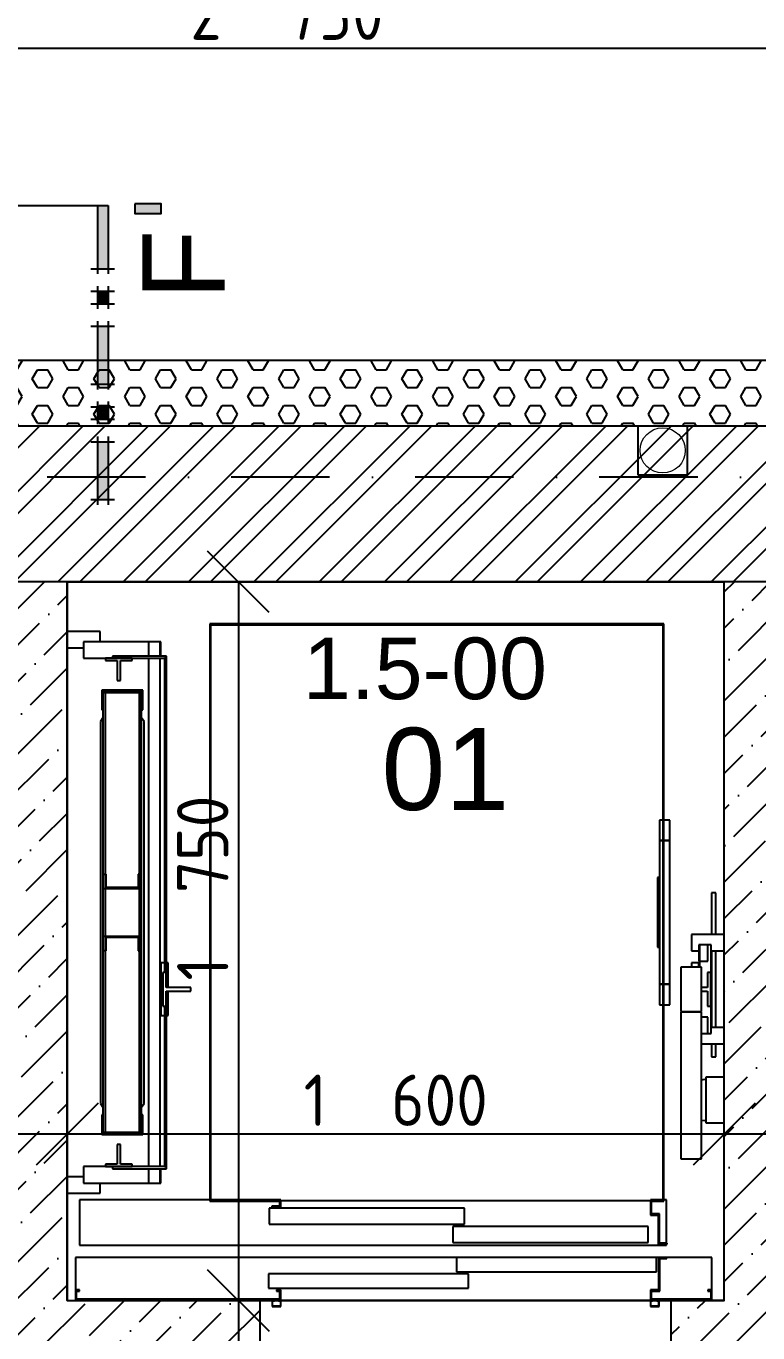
# Model space of a CAD drawing. Extents: x 4511820 to 5180432, y -1526536 to -944957.
# Drawn here: x 5152022 to 5153804, y -1288154 to -1284972 of the extents above; entities that cross this region are included whole.
import ezdxf

# ---------------------------------------------------------------- set-up
doc = ezdxf.new("R2010")
doc.units = 0
doc.header["$MEASUREMENT"] = 0
doc.linetypes.add('BODKOCIARKOVANA_3', pattern=[5.6, 3, -1.3, 0, -1.3])
doc.layers.get('0').update_dxf_attribs({"linetype": 'CONTINUOUS'})
doc.layers.get('Defpoints').update_dxf_attribs({"color": 61, "linetype": 'CONTINUOUS'})
for name, color, linetype in [('KÓTY', 4, 'CONTINUOUS'), ('MÚRY', 1, 'CONTINUOUS'), ('osi', 253, 'CONTINUOUS'), ('Plochy', 41, 'CONTINUOUS'), ('POPIS', 7, 'CONTINUOUS'), ('POZEMOK', 7, 'CONTINUOUS'), ('TENKÁ', 7, 'CONTINUOUS'), ('ŠRAFY', 82, 'CONTINUOUS')]:
    doc.layers.add(name, color=color, linetype=linetype)
doc.layers.add('zz-kanal-splaskova', color=37, linetype='CONTINUOUS', lineweight=18)
doc.styles.add('ARIAL', font='arial.ttf')
doc.styles.add('styl1', font='arial.ttf')
doc.styles.add('STYLE1', font='isocp.shx')
doc.dimstyles.new('STANDARD-50', dxfattribs={"dimtxt": 125, "dimasz": 150, "dimexe": 10, "dimexo": 200, "dimgap": 20, "dimtad": 1, "dimdsep": 46, "dimlunit": 6, "dimtxsty": 'STYLE1', "dimblk1": 'OBLIQUE', "dimblk2": 'OBLIQUE', "dimsah": 1, "dimcen": 2.5, "dimse1": 1, "dimse2": 1, "dimadec": 0, "dimazin": 0, "dimtfac": 1, "dimtmove": 1, "dimatfit": 3, "dimldrblk": 'OBLIQUE', "dimfxl": 1, "dimtolj": 1, "dimtzin": 0, "dimarcsym": 0})
pattern_1 = [(45, (650911.81, 171484.67), (33.1456304, 121.533978), [156.25, -31.25, 0, -31.25])]

# ---------------------------------------------------------------- blocks, each defined once
blk = doc.blocks.new('_OBLIQUE')
at = {"color": 0, "linetype": 'ByBlock'}
blk.add_line((-0.5, -0.5), (0.5, 0.5), dxfattribs=at)
blk = doc.blocks.new('*D24589')
at = {"layer": 'Defpoints', "color": 0}
for p in [(5156282.5, -1283975.5), (5095887.5, -1285945.2), (5156282.5, -1285945.2)]:
    blk.add_point(p, dxfattribs=at)
at = {"layer": 'KÓTY', "color": 0, "lineweight": -2}
blk.add_line((5095887.5, -1283975.5), (5156282.5, -1283975.5), dxfattribs=at)
at = {"layer": 'KÓTY', "color": 0, "linetype": 'ByBlock', "lineweight": -2, "xscale": 150, "yscale": 150, "zscale": 150, "rotation": 180}
blk.add_blockref('_OBLIQUE', (5095887.5, -1283975.5), dxfattribs=at)
at = {"layer": 'KÓTY', "color": 0, "linetype": 'ByBlock', "lineweight": -2, "xscale": 150, "yscale": 150, "zscale": 150}
blk.add_blockref('_OBLIQUE', (5156282.5, -1283975.5), dxfattribs=at)
at = {"layer": 'KÓTY', "color": 0, "insert": (5126085, -1283893), "char_height": 125, "attachment_point": 5, "style": 'STYLE1'}
blk.add_mtext('\\A1;60ﾠ395', dxfattribs=at)
blk = doc.blocks.new('*D24601')
at = {"layer": 'Defpoints', "color": 0}
for p in [(5156157.5, -1283625.5), (5151417.5, -1286070.2), (5156157.5, -1286070.2)]:
    blk.add_point(p, dxfattribs=at)
at = {"layer": 'KÓTY', "color": 0, "lineweight": -2}
blk.add_line((5151417.5, -1283625.5), (5156157.5, -1283625.5), dxfattribs=at)
at = {"layer": 'KÓTY', "color": 0, "linetype": 'ByBlock', "lineweight": -2, "xscale": 150, "yscale": 150, "zscale": 150, "rotation": 180}
blk.add_blockref('_OBLIQUE', (5151417.5, -1283625.5), dxfattribs=at)
at = {"layer": 'KÓTY', "color": 0, "linetype": 'ByBlock', "lineweight": -2, "xscale": 150, "yscale": 150, "zscale": 150}
blk.add_blockref('_OBLIQUE', (5156157.5, -1283625.5), dxfattribs=at)
at = {"layer": 'KÓTY', "color": 0, "insert": (5153787.5, -1283543), "char_height": 125, "attachment_point": 5, "style": 'STYLE1'}
blk.add_mtext('\\A1;4ﾠ740', dxfattribs=at)
blk = doc.blocks.new('*D24634')
at = {"layer": 'Defpoints', "color": 0}
for p in [(5154032.5, -1284675.5), (5151907.5, -1285945.2), (5154032.5, -1285945.2)]:
    blk.add_point(p, dxfattribs=at)
at = {"layer": 'KÓTY', "color": 0, "lineweight": -2}
blk.add_line((5151907.5, -1284675.5), (5154032.5, -1284675.5), dxfattribs=at)
at = {"layer": 'KÓTY', "color": 0, "linetype": 'ByBlock', "lineweight": -2, "xscale": 150, "yscale": 150, "zscale": 150, "rotation": 180}
blk.add_blockref('_OBLIQUE', (5151907.5, -1284675.5), dxfattribs=at)
at = {"layer": 'KÓTY', "color": 0, "linetype": 'ByBlock', "lineweight": -2, "xscale": 150, "yscale": 150, "zscale": 150}
blk.add_blockref('_OBLIQUE', (5154032.5, -1284675.5), dxfattribs=at)
at = {"layer": 'KÓTY', "color": 0, "insert": (5152970, -1284593), "char_height": 125, "attachment_point": 5, "style": 'STYLE1'}
blk.add_mtext('\\A1;2ﾠ125', dxfattribs=at)
blk = doc.blocks.new('*D24638')
at = {"layer": 'Defpoints', "color": 0}
for p in [(5156282.5, -1284325.5), (5122812.5, -1285785.2), (5156282.5, -1285945.2)]:
    blk.add_point(p, dxfattribs=at)
at = {"layer": 'KÓTY', "color": 0, "lineweight": -2}
blk.add_line((5122812.5, -1284325.5), (5156282.5, -1284325.5), dxfattribs=at)
at = {"layer": 'KÓTY', "color": 0, "linetype": 'ByBlock', "lineweight": -2, "xscale": 150, "yscale": 150, "zscale": 150, "rotation": 180}
blk.add_blockref('_OBLIQUE', (5122812.5, -1284325.5), dxfattribs=at)
at = {"layer": 'KÓTY', "color": 0, "linetype": 'ByBlock', "lineweight": -2, "xscale": 150, "yscale": 150, "zscale": 150}
blk.add_blockref('_OBLIQUE', (5156282.5, -1284325.5), dxfattribs=at)
at = {"layer": 'KÓTY', "color": 0, "insert": (5139547.5, -1284243), "char_height": 125, "attachment_point": 5, "style": 'STYLE1'}
blk.add_mtext('\\A1;33ﾠ470', dxfattribs=at)
blk = doc.blocks.new('*D24700')
at = {"layer": 'Defpoints', "color": 0}
for p in [(5155902.5, -1283275.5), (5149622.5, -1286325.2), (5155902.5, -1286325.2)]:
    blk.add_point(p, dxfattribs=at)
at = {"layer": 'KÓTY', "color": 0, "lineweight": -2}
blk.add_line((5149622.5, -1283275.5), (5155902.5, -1283275.5), dxfattribs=at)
at = {"layer": 'KÓTY', "color": 0, "linetype": 'ByBlock', "lineweight": -2, "xscale": 150, "yscale": 150, "zscale": 150, "rotation": 180}
blk.add_blockref('_OBLIQUE', (5149622.5, -1283275.5), dxfattribs=at)
at = {"layer": 'KÓTY', "color": 0, "linetype": 'ByBlock', "lineweight": -2, "xscale": 150, "yscale": 150, "zscale": 150}
blk.add_blockref('_OBLIQUE', (5155902.5, -1283275.5), dxfattribs=at)
at = {"layer": 'KÓTY', "color": 0, "insert": (5152762.5, -1283193), "char_height": 125, "attachment_point": 5, "style": 'STYLE1'}
blk.add_mtext('\\A1;6ﾠ280', dxfattribs=at)
blk = doc.blocks.new('*D24833')
at = {"layer": 'Defpoints', "color": 0}
for p in [(5153722.5, -1287670), (5153722.5, -1287670), (5153922.5, -1287670)]:
    blk.add_point(p, dxfattribs=at)
at = {"layer": 'KÓTY', "color": 0, "lineweight": -2}
blk.add_line((5153922.5, -1287670), (5153722.5, -1287670), dxfattribs=at)
at = {"layer": 'KÓTY', "color": 0, "linetype": 'ByBlock', "lineweight": -2, "xscale": 150, "yscale": 150, "zscale": 150, "rotation": 180}
blk.add_blockref('_OBLIQUE', (5153722.5, -1287670), dxfattribs=at)
at = {"layer": 'KÓTY', "color": 0, "linetype": 'ByBlock', "lineweight": -2, "xscale": 150, "yscale": 150, "zscale": 150}
blk.add_blockref('_OBLIQUE', (5153922.5, -1287670), dxfattribs=at)
at = {"layer": 'KÓTY', "color": 0, "insert": (5154053, -1287508.5), "char_height": 125, "attachment_point": 5, "style": 'STYLE1'}
blk.add_mtext('\\A1;200', dxfattribs=at)
blk = doc.blocks.new('*D24834')
at = {"layer": 'Defpoints', "color": 0}
for p in [(5152122.5, -1287670), (5152122.5, -1287670), (5153722.5, -1287670)]:
    blk.add_point(p, dxfattribs=at)
at = {"layer": 'KÓTY', "color": 0, "lineweight": -2}
blk.add_line((5153722.5, -1287670), (5152122.5, -1287670), dxfattribs=at)
at = {"layer": 'KÓTY', "color": 0, "linetype": 'ByBlock', "lineweight": -2, "xscale": 150, "yscale": 150, "zscale": 150, "rotation": 180}
blk.add_blockref('_OBLIQUE', (5152122.5, -1287670), dxfattribs=at)
at = {"layer": 'KÓTY', "color": 0, "linetype": 'ByBlock', "lineweight": -2, "xscale": 150, "yscale": 150, "zscale": 150}
blk.add_blockref('_OBLIQUE', (5153722.5, -1287670), dxfattribs=at)
at = {"layer": 'KÓTY', "color": 0, "insert": (5152922.5, -1287587.5), "char_height": 125, "attachment_point": 5, "style": 'STYLE1'}
blk.add_mtext('\\A1;1ﾠ600', dxfattribs=at)
blk = doc.blocks.new('*D24835')
at = {"layer": 'Defpoints', "color": 0}
for p in [(5151922.5, -1287670), (5151922.5, -1287670), (5152122.5, -1287670)]:
    blk.add_point(p, dxfattribs=at)
at = {"layer": 'KÓTY', "color": 0, "lineweight": -2}
blk.add_line((5152122.5, -1287670), (5151922.5, -1287670), dxfattribs=at)
at = {"layer": 'KÓTY', "color": 0, "linetype": 'ByBlock', "lineweight": -2, "xscale": 150, "yscale": 150, "zscale": 150, "rotation": 180}
blk.add_blockref('_OBLIQUE', (5151922.5, -1287670), dxfattribs=at)
at = {"layer": 'KÓTY', "color": 0, "linetype": 'ByBlock', "lineweight": -2, "xscale": 150, "yscale": 150, "zscale": 150}
blk.add_blockref('_OBLIQUE', (5152122.5, -1287670), dxfattribs=at)
at = {"layer": 'KÓTY', "color": 0, "insert": (5151781, -1287554), "char_height": 125, "attachment_point": 5, "style": 'STYLE1'}
blk.add_mtext('\\A1;200', dxfattribs=at)
blk = doc.blocks.new('*D25293')
at = {"layer": 'Defpoints', "color": 0}
for p in [(5152312.5, -1286325.2), (5152312.5, -1288075.2), (5152539.5, -1288075.2)]:
    blk.add_point(p, dxfattribs=at)
at = {"layer": 'KÓTY', "color": 0, "lineweight": -2}
blk.add_line((5152539.5, -1286325.2), (5152539.5, -1288075.2), dxfattribs=at)
at = {"layer": 'KÓTY', "color": 0, "linetype": 'ByBlock', "lineweight": -2, "xscale": 150, "yscale": 150, "zscale": 150}
for p, rotation in [((5152539.5, -1286325.2), 90), ((5152539.5, -1288075.2), 270)]:
    blk.add_blockref('_OBLIQUE', p, dxfattribs=dict(at, rotation=rotation))
at = {"layer": 'KÓTY', "color": 0, "insert": (5152452.5, -1287071), "char_height": 125, "attachment_point": 5, "rotation": 90, "style": 'STYLE1'}
blk.add_mtext('\\A1;1ﾠ750', dxfattribs=at)
blk = doc.blocks.new('*D25294')
at = {"layer": 'Defpoints', "color": 0}
for p in [(5152312.5, -1288075.2), (5152312.5, -1288275.2), (5152539.5, -1288275.2)]:
    blk.add_point(p, dxfattribs=at)
at = {"layer": 'KÓTY', "color": 0, "lineweight": -2}
blk.add_line((5152539.5, -1288075.2), (5152539.5, -1288275.2), dxfattribs=at)
at = {"layer": 'KÓTY', "color": 0, "linetype": 'ByBlock', "lineweight": -2, "xscale": 150, "yscale": 150, "zscale": 150}
for p, rotation in [((5152539.5, -1288075.2), 90), ((5152539.5, -1288275.2), 270)]:
    blk.add_blockref('_OBLIQUE', p, dxfattribs=dict(at, rotation=rotation))
at = {"layer": 'KÓTY', "color": 0, "insert": (5152427.5, -1288425), "char_height": 125, "attachment_point": 5, "rotation": 90, "style": 'STYLE1'}
blk.add_mtext('\\A1;200', dxfattribs=at)
blk = doc.blocks.new('*D45403')
at = {"layer": 'Defpoints', "color": 0}
for p in [(5154032.5, -1285025.5), (5151282.5, -1285945.2), (5154032.5, -1285945.2)]:
    blk.add_point(p, dxfattribs=at)
at = {"layer": 'KÓTY', "color": 0, "lineweight": -2}
blk.add_line((5151282.5, -1285025.5), (5154032.5, -1285025.5), dxfattribs=at)
at = {"layer": 'KÓTY', "color": 0, "linetype": 'ByBlock', "lineweight": -2, "xscale": 150, "yscale": 150, "zscale": 150, "rotation": 180}
blk.add_blockref('_OBLIQUE', (5151282.5, -1285025.5), dxfattribs=at)
at = {"layer": 'KÓTY', "color": 0, "linetype": 'ByBlock', "lineweight": -2, "xscale": 150, "yscale": 150, "zscale": 150}
blk.add_blockref('_OBLIQUE', (5154032.5, -1285025.5), dxfattribs=at)
at = {"layer": 'KÓTY', "color": 0, "insert": (5152657.5, -1284943), "char_height": 125, "attachment_point": 5, "style": 'STYLE1'}
blk.add_mtext('\\A1;2ﾠ750', dxfattribs=at)

msp = doc.modelspace()

# ---------------------------------------------------------------- hatches: boundary and pattern name
at = {"layer": 'TENKÁ'}
h = msp.add_hatch(color=256, dxfattribs=at)
h.dxf.hatch_style = 1
h.paths.add_polyline_path([(5152222.5, -1285562.874), (5152222.5, -1285409.249), (5152196.625, -1285409.249), (5152196.625, -1285562.874)])
h = msp.add_hatch(color=256, dxfattribs=at)
h.dxf.hatch_style = 1
h.paths.add_polyline_path([(5152222.5, -1285562.874), (5152222.5, -1285409.249), (5152196.625, -1285409.249), (5152196.625, -1285562.874)])
h = msp.add_hatch(color=256, dxfattribs=at)
h.dxf.hatch_style = 1
h.paths.add_polyline_path([(5152287.375, -1285428.624), (5152351, -1285428.624), (5152351, -1285404.999), (5152287.375, -1285404.999)])
h = msp.add_hatch(color=256, dxfattribs=at)
h.dxf.hatch_style = 1
h.paths.add_polyline_path([(5152287.375, -1285428.624), (5152351, -1285428.624), (5152351, -1285404.999), (5152287.375, -1285404.999)])
h = msp.add_hatch(color=256, dxfattribs=at)
h.dxf.hatch_style = 1
h.paths.add_polyline_path([(5152222.5, -1285617.749), (5152196.625, -1285617.749), (5152196.625, -1285647.999), (5152222.5, -1285647.999)])
h = msp.add_hatch(color=256, dxfattribs=at)
h.dxf.hatch_style = 1
h.paths.add_polyline_path([(5152222.5, -1285617.749), (5152196.625, -1285617.749), (5152196.625, -1285647.999), (5152222.5, -1285647.999)])
h = msp.add_hatch(color=256, dxfattribs=at)
h.dxf.hatch_style = 1
h.paths.add_polyline_path([(5152222.5, -1285843.999), (5152222.5, -1285702.874), (5152196.625, -1285702.874), (5152196.625, -1285843.999)])
h = msp.add_hatch(color=256, dxfattribs=at)
h.dxf.hatch_style = 1
h.paths.add_polyline_path([(5152222.5, -1285843.999), (5152222.5, -1285702.874), (5152196.625, -1285702.874), (5152196.625, -1285843.999)])
h = msp.add_hatch(color=256, dxfattribs=at)
h.dxf.hatch_style = 1
h.paths.add_polyline_path([(5152222.5, -1285898.874), (5152196.625, -1285898.874), (5152196.625, -1285929.124), (5152222.5, -1285929.124)])
h = msp.add_hatch(color=256, dxfattribs=at)
h.dxf.hatch_style = 1
h.paths.add_polyline_path([(5152222.5, -1285898.874), (5152196.625, -1285898.874), (5152196.625, -1285929.124), (5152222.5, -1285929.124)])
h = msp.add_hatch(color=256, dxfattribs=at)
h.dxf.hatch_style = 1
h.paths.add_polyline_path([(5152222.5, -1285983.999), (5152196.625, -1285983.999), (5152196.625, -1286125.124), (5152222.5, -1286125.124)])
h = msp.add_hatch(color=256, dxfattribs=at)
h.dxf.hatch_style = 1
h.paths.add_polyline_path([(5152222.5, -1285983.999), (5152196.625, -1285983.999), (5152196.625, -1286125.124), (5152222.5, -1286125.124)])
at = {"layer": 'ŠRAFY'}
h = msp.add_hatch(dxfattribs=at)
h.set_pattern_fill('HEX', color=256, scale=200)
h.set_pattern_definition([(0, (9e-09, -175781), (0, 43.3012702), [25, -50]), (120, (9e-09, -175781), (-37.5, -21.6506351), [25, -50]), (60, (25, -175781), (-37.5, 21.6506351), [25, -50])])
h.paths.add_polyline_path([(5151907.5, -1285945.191), (5153512.5, -1285945.191), (5153632.5, -1285945.191), (5154032.5, -1285945.191), (5154032.5, -1285785.191), (5151907.5, -1285785.191)])
h = msp.add_hatch(dxfattribs=at)
h.set_pattern_fill('ANSI32', color=256, scale=300)
h.set_pattern_definition([(45, (115395, 30907.69), (-79.549513, 79.549513), []), (45, (115448.03, 30907.69), (-79.549513, 79.549513), [])])
h.paths.add_polyline_path([(5151922.5, -1286325.191), (5152122.5, -1286325.191), (5153722.5, -1286325.191), (5153922.5, -1286325.191), (5154032.5, -1286325.191), (5154032.5, -1286015.191), (5154032.5, -1285945.191), (5151907.5, -1285945.191), (5151907.5, -1286015.191), (5151907.5, -1286325.191)])
h = msp.add_hatch(dxfattribs=at)
h.set_pattern_fill('ANSI36', color=256, scale=500)
h.set_pattern_definition(pattern_1)
h.paths.add_polyline_path([(5151922.5, -1289665.191), (5151922.5, -1289825.191), (5152122.5, -1289825.191), (5152122.5, -1288275.191), (5152592.5, -1288275.191), (5152592.5, -1288075.191), (5152142.5, -1288075.191), (5152122.5, -1288075.191), (5152122.5, -1287814.191), (5152122.5, -1287774.191), (5152122.5, -1286486.191), (5152122.5, -1286446.191), (5152122.5, -1286325.191), (5151922.5, -1286325.191), (5151922.5, -1287425.191), (5151922.5, -1287705.191), (5151922.5, -1287850.752), (5151922.5, -1287881.81), (5151922.5, -1287985.191), (5151922.5, -1288265.191), (5151922.5, -1288545.191), (5151922.5, -1288825.191), (5151922.5, -1289105.191), (5151922.5, -1289385.191)])
h = msp.add_hatch(dxfattribs=at)
h.set_pattern_fill('ANSI36', color=256, scale=500)
h.set_pattern_definition(pattern_1)
h.paths.add_polyline_path([(5153592.5, -1288075.191), (5153592.5, -1288275.191), (5153922.5, -1288275.191), (5153922.5, -1286325.191), (5153722.5, -1286325.191), (5153722.5, -1287183.941), (5153722.5, -1287223.941), (5153722.5, -1287410.441), (5153722.5, -1287450.441), (5153722.5, -1287531.691), (5153722.5, -1287642.691), (5153722.5, -1288075.191), (5153692.5, -1288075.191)])

# ---------------------------------------------------------------- linework, layer by layer
at = {"layer": 'MÚRY'}
for p, q in [((5151907.5, -1285785.191), (5154032.5, -1285785.191)), ((5152122.5, -1286325.191), (5153722.5, -1286325.191)), ((5152122.5, -1286325.191), (5153722.5, -1286325.191)), ((5152122.5, -1288075.191), (5152122.5, -1286325.191)), ((5153722.5, -1288075.191), (5153722.5, -1286325.191)), ((5153722.5, -1287183.941), (5153722.5, -1286325.191)), ((5152122.5, -1288075.191), (5152592.5, -1288075.191)), ((5152592.5, -1288275.191), (5152592.5, -1288075.191)), ((5153722.5, -1288075.191), (5153592.5, -1288075.191)), ((5153592.5, -1288075.191), (5153592.5, -1288275.191))]:
    msp.add_line(p, q, dxfattribs=at)
at = {"layer": 'osi', "linetype": 'BODKOCIARKOVANA_3', "ltscale": 80}
msp.add_line((5157242.5, -1286070.191), (5093572.5, -1286070.191), dxfattribs=at)
at = {"layer": 'Plochy'}
msp.add_lwpolyline([(5153722.5, -1286325.191), (5152122.5, -1286325.191), (5152122.5, -1288075.191), (5153722.5, -1288075.191)], close=True, dxfattribs=at)
at = {"layer": 'POZEMOK'}
for p, q in [((5152202.5, -1286446.191), (5152122.5, -1286446.191)), ((5152162.5, -1286471.191), (5152162.5, -1286511.191)), ((5152350.25, -1286471.191), (5152162.5, -1286471.191)), ((5152202.5, -1286471.191), (5152202.5, -1286446.191)), ((5152349.25, -1286471.191), (5152320.25, -1286471.191)), ((5152320.25, -1286471.191), (5152320.25, -1286506.191)), ((5152349.25, -1286506.191), (5152349.25, -1286471.191)), ((5152350.25, -1286506.191), (5152350.25, -1286471.191)), ((5152122.5, -1286486.191), (5152162.5, -1286486.191)), ((5152162.5, -1286511.191), (5152232.5, -1286511.191)), ((5152215.75, -1286511.191), (5152215.75, -1286516.991)), ((5152280.75, -1286511.191), (5152215.75, -1286511.191)), ((5152215.75, -1286516.991), (5152244.25, -1286516.991)), ((5152232.5, -1286506.191), (5152232.5, -1286511.191)), ((5152364.5, -1286506.191), (5152232.5, -1286506.191)), ((5152232.5, -1286511.191), (5152364.5, -1286511.191)), ((5152244.25, -1286516.991), (5152244.25, -1286565.191)), ((5152252.25, -1286565.191), (5152252.25, -1286516.991)), ((5152252.25, -1286516.991), (5152280.75, -1286516.991)), ((5152280.75, -1286516.991), (5152280.75, -1286511.191)), ((5152320.25, -1286511.191), (5152320.25, -1287749.191)), ((5152349.25, -1287749.191), (5152349.25, -1286511.191)), ((5152364.5, -1286511.191), (5152359.5, -1286511.191)), ((5152359.5, -1286511.191), (5152359.5, -1287276.191)), ((5152364.5, -1286511.191), (5152364.5, -1286506.191)), ((5152364.5, -1287312.691), (5152364.5, -1286511.191)), ((5152244.25, -1286565.191), (5152252.25, -1286565.191)), ((5152306.5, -1286589.191), (5152206.5, -1286589.191)), ((5152206.5, -1286589.191), (5152206.5, -1286637.191)), ((5152209.5, -1286592.191), (5152209.5, -1286595.191)), ((5152209.5, -1286592.191), (5152209.5, -1286595.191)), ((5152209.5, -1286592.191), (5152303.5, -1286592.191)), ((5152209.5, -1286637.191), (5152209.5, -1286592.191)), ((5152215.5, -1286595.191), (5152209.5, -1286595.191)), ((5152209.5, -1286595.191), (5152209.5, -1287037.691)), ((5152215.5, -1286595.191), (5152215.5, -1286592.191)), ((5152215.5, -1286595.191), (5152215.5, -1286592.191)), ((5152297.5, -1286595.191), (5152215.5, -1286595.191)), ((5152215.5, -1287037.691), (5152215.5, -1286595.191)), ((5152218, -1286595.191), (5152218, -1286592.191)), ((5152218, -1286592.191), (5152218, -1286595.191)), ((5152295, -1286595.191), (5152295, -1286592.191)), ((5152295, -1286592.191), (5152295, -1286595.191)), ((5152303.5, -1286595.191), (5152297.5, -1286595.191)), ((5152297.5, -1286595.191), (5152297.5, -1287037.691)), ((5152298, -1286595.191), (5152298, -1286592.191)), ((5152303.5, -1286592.191), (5152303.5, -1286637.191)), ((5152303.5, -1287037.691), (5152303.5, -1286595.191)), ((5152306.5, -1286637.191), (5152306.5, -1286589.191)), ((5152209.5, -1286656.191), (5152203.5, -1286665.191)), ((5152206.5, -1286637.191), (5152209.5, -1286637.191)), ((5152303.5, -1286637.191), (5152306.5, -1286637.191)), ((5152309.5, -1286665.191), (5152303.5, -1286656.191)), ((5152203.5, -1286665.191), (5152203.5, -1287595.191)), ((5152309.5, -1287595.191), (5152309.5, -1286665.191)), ((5153565, -1286905.191), (5153565, -1286955.191)), ((5153572.5, -1286905.191), (5153565, -1286905.191)), ((5153590, -1286905.191), (5153575.5, -1286905.191)), ((5153590, -1286955.191), (5153590, -1286905.191)), ((5153565, -1286955.191), (5153565, -1287305.191)), ((5153572.5, -1286955.191), (5153565, -1286955.191)), ((5153565, -1286955.191), (5153572.5, -1286955.191)), ((5153590, -1286955.191), (5153575.5, -1286955.191)), ((5153575.5, -1286955.191), (5153590, -1286955.191)), ((5153590, -1287305.191), (5153590, -1286955.191)), ((5152215.5, -1287037.691), (5152209.5, -1287037.691)), ((5152209.5, -1287037.691), (5152209.5, -1287071.691)), ((5152215.5, -1287036.691), (5152215.5, -1287071.691)), ((5152217.5, -1287036.691), (5152215.5, -1287036.691)), ((5152215.5, -1287071.691), (5152215.5, -1287037.691)), ((5152217.5, -1287069.691), (5152217.5, -1287036.691)), ((5152295.5, -1287036.691), (5152295.5, -1287069.691)), ((5152297.5, -1287036.691), (5152295.5, -1287036.691)), ((5152297.5, -1287071.691), (5152297.5, -1287036.691)), ((5152303.5, -1287037.691), (5152297.5, -1287037.691)), ((5152297.5, -1287037.691), (5152297.5, -1287071.691)), ((5152303.5, -1287071.691), (5152303.5, -1287037.691)), ((5153560, -1287045.191), (5153560, -1287055.191)), ((5153565, -1287045.191), (5153560, -1287045.191)), ((5153565, -1287055.191), (5153565, -1287045.191)), ((5152209.5, -1287071.691), (5152215.5, -1287071.691)), ((5152209.5, -1287071.691), (5152209.5, -1287188.691)), ((5152215.5, -1287071.691), (5152297.5, -1287071.691)), ((5152215.5, -1287188.691), (5152215.5, -1287071.691)), ((5152295.5, -1287069.691), (5152217.5, -1287069.691)), ((5152297.5, -1287071.691), (5152297.5, -1287188.691)), ((5152297.5, -1287071.691), (5152303.5, -1287071.691)), ((5152303.5, -1287188.691), (5152303.5, -1287071.691)), ((5153560, -1287055.191), (5153560, -1287205.191)), ((5153565, -1287055.191), (5153560, -1287055.191)), ((5153565, -1287205.191), (5153565, -1287055.191)), ((5153701.625, -1287082.191), (5153691.625, -1287082.191)), ((5153691.625, -1287082.191), (5153691.625, -1287183.941)), ((5153701.625, -1287183.941), (5153701.625, -1287082.191)), ((5152215.5, -1287188.691), (5152209.5, -1287188.691)), ((5152209.5, -1287188.691), (5152209.5, -1287222.691)), ((5152215.5, -1287222.691), (5152215.5, -1287188.691)), ((5152215.5, -1287188.691), (5152215.5, -1287223.691)), ((5152297.5, -1287188.691), (5152215.5, -1287188.691)), ((5152217.5, -1287223.691), (5152217.5, -1287190.691)), ((5152217.5, -1287190.691), (5152295.5, -1287190.691)), ((5152295.5, -1287190.691), (5152295.5, -1287223.691)), ((5152303.5, -1287188.691), (5152297.5, -1287188.691)), ((5152297.5, -1287188.691), (5152297.5, -1287222.691)), ((5152297.5, -1287223.691), (5152297.5, -1287188.691)), ((5152303.5, -1287222.691), (5152303.5, -1287188.691)), ((5153722.5, -1287183.941), (5153642.5, -1287183.941)), ((5153642.5, -1287183.941), (5153642.5, -1287223.941)), ((5152209.5, -1287222.691), (5152215.5, -1287222.691)), ((5152209.5, -1287222.691), (5152209.5, -1287665.191)), ((5152215.5, -1287665.191), (5152215.5, -1287222.691)), ((5152215.5, -1287223.691), (5152217.5, -1287223.691)), ((5152295.5, -1287223.691), (5152297.5, -1287223.691)), ((5152297.5, -1287222.691), (5152303.5, -1287222.691)), ((5152297.5, -1287222.691), (5152297.5, -1287665.191)), ((5152303.5, -1287665.191), (5152303.5, -1287222.691)), ((5153560, -1287205.191), (5153560, -1287215.191)), ((5153560, -1287205.191), (5153565, -1287205.191)), ((5153560, -1287215.191), (5153565, -1287215.191)), ((5153565, -1287215.191), (5153565, -1287205.191)), ((5153642.5, -1287223.941), (5153660.75, -1287223.941)), ((5153682.5, -1287208.941), (5153660.75, -1287208.941)), ((5153660.75, -1287208.941), (5153660.75, -1287248.941)), ((5153690.75, -1287208.941), (5153661.75, -1287208.941)), ((5153661.75, -1287208.941), (5153661.75, -1287263.191)), ((5153682.5, -1287248.941), (5153682.5, -1287208.941)), ((5153690.75, -1287425.441), (5153690.75, -1287208.941)), ((5153690.75, -1287223.941), (5153722.5, -1287223.941)), ((5153691.625, -1287223.941), (5153691.625, -1287410.441)), ((5153701.625, -1287410.441), (5153701.625, -1287223.941)), ((5152359.5, -1287253.191), (5152350.25, -1287253.191)), ((5152350.25, -1287253.191), (5152350.25, -1287381.191)), ((5152368.25, -1287253.191), (5152364.5, -1287253.191)), ((5152368.25, -1287312.691), (5152368.25, -1287253.191)), ((5153667, -1287263.191), (5153617, -1287263.191)), ((5153617, -1287263.191), (5153617, -1287371.191)), ((5153660.75, -1287253.191), (5153642.75, -1287253.191)), ((5153642.75, -1287253.191), (5153642.75, -1287263.191)), ((5153660.75, -1287248.941), (5153682.5, -1287248.941)), ((5153660.75, -1287263.191), (5153660.75, -1287253.191)), ((5153667, -1287371.191), (5153667, -1287263.191)), ((5152363.5, -1287276.191), (5152355.25, -1287276.191)), ((5152355.25, -1287276.191), (5152355.25, -1287358.191)), ((5152363.5, -1287312.691), (5152363.5, -1287276.191)), ((5153689.75, -1287276.191), (5153681.5, -1287276.191)), ((5153681.5, -1287276.191), (5153681.5, -1287312.691)), ((5153689.75, -1287358.191), (5153689.75, -1287276.191)), ((5152423.5, -1287312.691), (5152363.5, -1287312.691)), ((5152363.5, -1287321.691), (5152423.5, -1287321.691)), ((5152363.5, -1287358.191), (5152363.5, -1287321.691)), ((5152364.5, -1287749.191), (5152364.5, -1287321.691)), ((5152368.25, -1287381.191), (5152368.25, -1287321.691)), ((5152423.5, -1287321.691), (5152423.5, -1287312.691)), ((5153565, -1287305.191), (5153565, -1287355.191)), ((5153572.5, -1287305.191), (5153565, -1287305.191)), ((5153565, -1287305.191), (5153572.5, -1287305.191)), ((5153590, -1287305.191), (5153575.5, -1287305.191)), ((5153575.5, -1287305.191), (5153590, -1287305.191)), ((5153590, -1287355.191), (5153590, -1287305.191)), ((5153681.5, -1287312.691), (5153667, -1287312.691)), ((5153667, -1287321.691), (5153681.5, -1287321.691)), ((5153681.5, -1287321.691), (5153681.5, -1287358.191)), ((5152355.25, -1287358.191), (5152363.5, -1287358.191)), ((5152359.5, -1287358.191), (5152359.5, -1287749.191)), ((5153565, -1287355.191), (5153572.5, -1287355.191)), ((5153575.5, -1287355.191), (5153590, -1287355.191)), ((5153681.5, -1287358.191), (5153689.75, -1287358.191)), ((5153691.625, -1287345.191), (5153690.75, -1287345.191)), ((5153691.625, -1287365.191), (5153691.625, -1287345.191)), ((5152350.25, -1287381.191), (5152359.5, -1287381.191)), ((5152364.5, -1287381.191), (5152368.25, -1287381.191)), ((5153617, -1287371.191), (5153667, -1287371.191)), ((5153667, -1287373.191), (5153617, -1287373.191)), ((5153617, -1287373.191), (5153617, -1287730.191)), ((5153620.625, -1287371.191), (5153620.625, -1287373.191)), ((5153625.625, -1287373.191), (5153625.625, -1287371.191)), ((5153636.625, -1287371.191), (5153636.625, -1287373.191)), ((5153641.625, -1287371.191), (5153641.625, -1287373.191)), ((5153642.75, -1287371.191), (5153642.75, -1287373.191)), ((5153660.75, -1287373.191), (5153660.75, -1287371.191)), ((5153661.75, -1287371.191), (5153661.75, -1287373.191)), ((5153667, -1287730.191), (5153667, -1287373.191)), ((5153682.5, -1287385.441), (5153667, -1287385.441)), ((5153682.5, -1287425.441), (5153682.5, -1287385.441)), ((5153690.75, -1287365.191), (5153691.625, -1287365.191)), ((5153667, -1287425.441), (5153690.75, -1287425.441)), ((5153667, -1287425.441), (5153682.5, -1287425.441)), ((5153691.625, -1287405.191), (5153690.75, -1287405.191)), ((5153722.5, -1287410.441), (5153690.75, -1287410.441)), ((5153691.625, -1287410.441), (5153691.625, -1287405.191)), ((5153667, -1287450.441), (5153722.5, -1287450.441)), ((5153691.625, -1287450.441), (5153691.625, -1287482.191)), ((5153701.625, -1287482.191), (5153701.625, -1287450.441)), ((5153691.625, -1287482.191), (5153701.625, -1287482.191)), ((5153673.5, -1287537.191), (5153667, -1287538.484)), ((5153677.5, -1287537.987), (5153673.5, -1287537.191)), ((5153722.5, -1287531.691), (5153677.5, -1287531.691)), ((5153677.5, -1287531.691), (5153677.5, -1287642.691)), ((5152203.5, -1287595.191), (5152209.5, -1287604.191)), ((5152303.5, -1287604.191), (5152309.5, -1287595.191)), ((5152209.5, -1287623.191), (5152206.5, -1287623.191)), ((5152206.5, -1287623.191), (5152206.5, -1287671.191)), ((5152209.5, -1287668.191), (5152209.5, -1287623.191)), ((5152306.5, -1287623.191), (5152303.5, -1287623.191)), ((5152303.5, -1287623.191), (5152303.5, -1287668.191)), ((5152306.5, -1287671.191), (5152306.5, -1287623.191)), ((5153667, -1287635.898), (5153673.5, -1287637.191)), ((5153673.5, -1287637.191), (5153677.5, -1287636.396)), ((5153677.5, -1287642.691), (5153722.5, -1287642.691)), ((5152206.5, -1287671.191), (5152306.5, -1287671.191)), ((5152209.5, -1287665.191), (5152209.5, -1287668.191)), ((5152209.5, -1287665.191), (5152209.5, -1287668.191)), ((5152209.5, -1287665.191), (5152215.5, -1287665.191)), ((5152303.5, -1287668.191), (5152209.5, -1287668.191)), ((5152215.5, -1287668.191), (5152215.5, -1287665.191)), ((5152215.5, -1287668.191), (5152215.5, -1287665.191)), ((5152215.5, -1287665.191), (5152297.5, -1287665.191)), ((5152218, -1287668.191), (5152218, -1287665.191)), ((5152218, -1287665.191), (5152218, -1287668.191)), ((5152295, -1287668.191), (5152295, -1287665.191)), ((5152295, -1287665.191), (5152295, -1287668.191)), ((5152297.5, -1287665.191), (5152303.5, -1287665.191)), ((5152298, -1287668.191), (5152298, -1287665.191)), ((5152252.25, -1287695.191), (5152244.25, -1287695.191)), ((5152244.25, -1287695.191), (5152244.25, -1287743.391)), ((5152252.25, -1287743.391), (5152252.25, -1287695.191)), ((5152244.25, -1287743.391), (5152215.75, -1287743.391)), ((5152215.75, -1287743.391), (5152215.75, -1287749.191)), ((5152280.75, -1287743.391), (5152252.25, -1287743.391)), ((5152280.75, -1287749.191), (5152280.75, -1287743.391)), ((5153617, -1287730.191), (5153667, -1287730.191)), ((5152162.5, -1287774.191), (5152122.5, -1287774.191)), ((5152162.5, -1287749.191), (5152162.5, -1287789.191)), ((5152232.5, -1287749.191), (5152162.5, -1287749.191)), ((5152215.75, -1287749.191), (5152280.75, -1287749.191)), ((5152232.5, -1287749.191), (5152232.5, -1287754.191)), ((5152364.5, -1287749.191), (5152232.5, -1287749.191)), ((5152232.5, -1287754.191), (5152364.5, -1287754.191)), ((5152320.25, -1287754.191), (5152320.25, -1287789.191)), ((5152349.25, -1287789.191), (5152349.25, -1287754.191)), ((5152350.25, -1287789.191), (5152350.25, -1287754.191)), ((5152359.5, -1287749.191), (5152364.5, -1287749.191)), ((5152364.5, -1287754.191), (5152364.5, -1287749.191)), ((5152162.5, -1287789.191), (5152350.25, -1287789.191)), ((5152202.5, -1287814.191), (5152202.5, -1287789.191)), ((5152320.25, -1287789.191), (5152349.25, -1287789.191)), ((5152122.5, -1287814.191), (5152202.5, -1287814.191)), ((5152469.5, -1287830.191), (5152152.5, -1287830.191)), ((5152152.5, -1287830.191), (5152152.5, -1287940.191)), ((5152642.5, -1287831.691), (5153542.5, -1287831.691)), ((5153581.5, -1287830.191), (5153575.5, -1287830.191)), ((5153581.5, -1287935.191), (5153581.5, -1287830.191)), ((5152152.5, -1287940.191), (5153581.5, -1287940.191)), ((5153581.5, -1287940.191), (5153581.5, -1287938.191)), ((5153070.05, -1287970.191), (5152142.5, -1287970.191)), ((5152142.5, -1287970.191), (5152142.5, -1288049.191)), ((5153562.5, -1287970.191), (5153557.45, -1287970.191)), ((5153582.5, -1287970.191), (5153562.5, -1287970.191)), ((5153562.5, -1287970.191), (5153562.5, -1288049.191)), ((5153565.5, -1287973.191), (5153582.5, -1287973.191)), ((5153565.5, -1288052.191), (5153565.5, -1287973.191)), ((5153692.5, -1287970.191), (5153582.5, -1287970.191)), ((5153582.5, -1287973.191), (5153582.5, -1287970.191)), ((5153692.5, -1288049.191), (5153692.5, -1287970.191)), ((5152142.5, -1288049.191), (5152142.5, -1288075.191)), ((5152152.5, -1288049.191), (5152142.5, -1288049.191)), ((5152145.5, -1288072.191), (5152145.5, -1288052.191)), ((5152145.5, -1288052.191), (5152152.5, -1288052.191)), ((5152152.5, -1288052.191), (5152152.5, -1288049.191)), ((5152642.5, -1288049.191), (5152632.5, -1288049.191)), ((5152632.5, -1288049.191), (5152632.5, -1288052.191)), ((5152632.5, -1288052.191), (5152639.5, -1288052.191)), ((5152639.5, -1288052.191), (5152639.5, -1288072.191)), ((5152642.5, -1288075.191), (5152642.5, -1288049.191)), ((5153542.5, -1288049.191), (5153542.5, -1288075.191)), ((5153562.5, -1288049.191), (5153542.5, -1288049.191)), ((5153545.5, -1288072.191), (5153545.5, -1288052.191)), ((5153545.5, -1288052.191), (5153565.5, -1288052.191)), ((5153692.5, -1288049.191), (5153682.5, -1288049.191)), ((5153682.5, -1288049.191), (5153682.5, -1288052.191)), ((5153682.5, -1288052.191), (5153689.5, -1288052.191)), ((5153689.5, -1288052.191), (5153689.5, -1288072.191)), ((5153692.5, -1288075.191), (5153692.5, -1288049.191)), ((5152639.5, -1288072.191), (5152145.5, -1288072.191)), ((5152621.5, -1288075.191), (5152592.5, -1288075.191)), ((5152621.5, -1288075.191), (5152621.5, -1288089.691)), ((5152621.5, -1288089.691), (5152642.5, -1288089.691)), ((5152622.5, -1288088.691), (5152622.5, -1288075.691)), ((5152622.5, -1288075.691), (5152627, -1288075.691)), ((5152641.5, -1288088.691), (5152622.5, -1288088.691)), ((5152627, -1288075.691), (5152627, -1288075.191)), ((5152637, -1288075.191), (5152627, -1288075.191)), ((5152637, -1288075.191), (5152637, -1288075.691)), ((5152637, -1288075.691), (5152641.5, -1288075.691)), ((5152641.5, -1288075.691), (5152641.5, -1288088.691)), ((5152642.5, -1288089.691), (5152642.5, -1288075.191)), ((5152642.5, -1288075.191), (5153542.5, -1288075.191)), ((5153542.5, -1288075.191), (5152642.5, -1288075.191)), ((5153542.5, -1288075.191), (5153542.5, -1288089.691)), ((5153542.5, -1288089.691), (5153563.5, -1288089.691)), ((5153543.5, -1288088.691), (5153543.5, -1288075.691)), ((5153543.5, -1288075.691), (5153548, -1288075.691)), ((5153562.5, -1288088.691), (5153543.5, -1288088.691)), ((5153689.5, -1288072.191), (5153545.5, -1288072.191)), ((5153548, -1288075.691), (5153548, -1288075.191)), ((5153558, -1288075.191), (5153548, -1288075.191)), ((5153558, -1288075.191), (5153558, -1288075.691)), ((5153558, -1288075.691), (5153562.5, -1288075.691)), ((5153562.5, -1288075.691), (5153562.5, -1288088.691)), ((5153563.5, -1288089.691), (5153563.5, -1288075.191)), ((5153592.5, -1288075.191), (5153563.5, -1288075.191))]:
    msp.add_line(p, q, dxfattribs=at)
at = {"layer": 'TENKÁ'}
for p, q in [((5151587.5, -1285409.249), (5152222.5, -1285409.249)), ((5151587.5, -1285409.249), (5152222.5, -1285409.249)), ((5152196.625, -1285409.249), (5152196.625, -1285575.374)), ((5152196.625, -1285409.249), (5152196.625, -1285575.374)), ((5152222.5, -1285409.249), (5152222.5, -1285575.374)), ((5152222.5, -1285409.249), (5152222.5, -1285575.374)), ((5152180.375, -1285562.874), (5152237.375, -1285562.874)), ((5152180.375, -1285562.874), (5152237.375, -1285562.874)), ((5152196.625, -1285605.249), (5152196.625, -1285660.499)), ((5152196.625, -1285605.249), (5152196.625, -1285660.499)), ((5152222.5, -1285605.249), (5152222.5, -1285660.499)), ((5152222.5, -1285605.249), (5152222.5, -1285660.499)), ((5152180.375, -1285617.749), (5152237.375, -1285617.749)), ((5152180.375, -1285617.749), (5152237.375, -1285617.749)), ((5152180.375, -1285647.999), (5152237.375, -1285647.999)), ((5152180.375, -1285647.999), (5152237.375, -1285647.999)), ((5152180.375, -1285702.874), (5152237.375, -1285702.874)), ((5152180.375, -1285702.874), (5152237.375, -1285702.874)), ((5152196.625, -1285690.374), (5152196.625, -1285856.499)), ((5152196.625, -1285690.374), (5152196.625, -1285856.499)), ((5152222.5, -1285690.374), (5152222.5, -1285856.499)), ((5152222.5, -1285690.374), (5152222.5, -1285856.499)), ((5152180.375, -1285843.999), (5152237.375, -1285843.999)), ((5152180.375, -1285843.999), (5152237.375, -1285843.999)), ((5152180.375, -1285898.874), (5152237.375, -1285898.874)), ((5152180.375, -1285898.874), (5152237.375, -1285898.874)), ((5152196.625, -1285886.374), (5152196.625, -1285941.624)), ((5152196.625, -1285886.374), (5152196.625, -1285941.624)), ((5152222.5, -1285886.374), (5152222.5, -1285941.624)), ((5152222.5, -1285886.374), (5152222.5, -1285941.624)), ((5152180.375, -1285929.124), (5152237.375, -1285929.124)), ((5152180.375, -1285929.124), (5152237.375, -1285929.124)), ((5151907.5, -1285945.191), (5154032.5, -1285945.191)), ((5153512.5, -1286065.191), (5153512.5, -1285945.191)), ((5153632.5, -1286065.191), (5153632.5, -1285945.191)), ((5152180.375, -1285983.999), (5152237.375, -1285983.999)), ((5152180.375, -1285983.999), (5152237.375, -1285983.999)), ((5152196.625, -1285971.499), (5152196.625, -1286137.624)), ((5152196.625, -1285971.499), (5152196.625, -1286137.624)), ((5152222.5, -1285971.499), (5152222.5, -1286137.624)), ((5152222.5, -1285971.499), (5152222.5, -1286137.624)), ((5153632.5, -1286065.191), (5153512.5, -1286065.191)), ((5152180.375, -1286125.124), (5152237.375, -1286125.124)), ((5152180.375, -1286125.124), (5152237.375, -1286125.124)), ((5152122.5, -1286325.191), (5151922.5, -1286325.191)), ((5153922.5, -1286325.191), (5153722.5, -1286325.191)), ((5152469.5, -1286427.191), (5152469.5, -1287833.191)), ((5153575.5, -1286427.191), (5152469.5, -1286427.191)), ((5152472.5, -1287833.191), (5152472.5, -1286430.191)), ((5152472.5, -1286430.191), (5153572.5, -1286430.191)), ((5153572.5, -1286430.191), (5153572.5, -1287830.191)), ((5153575.5, -1287833.191), (5153575.5, -1286427.191)), ((5152469.5, -1287833.191), (5152472.5, -1287833.191)), ((5152642.5, -1287830.191), (5152472.5, -1287830.191)), ((5152472.5, -1287830.191), (5152472.5, -1287833.191)), ((5152472.5, -1287833.191), (5152639.5, -1287833.191)), ((5152639.5, -1287833.191), (5152639.5, -1287845.191)), ((5152642.5, -1287848.191), (5152642.5, -1287830.191)), ((5153542.5, -1287830.191), (5153542.5, -1287867.191)), ((5153572.5, -1287830.191), (5153542.5, -1287830.191)), ((5153545.5, -1287864.191), (5153545.5, -1287833.191)), ((5153545.5, -1287833.191), (5153575.5, -1287833.191)), ((5153089.95, -1287850.191), (5152614.05, -1287850.191)), ((5152614.05, -1287850.191), (5152614.05, -1287889.191)), ((5152639.5, -1287845.191), (5152621, -1287845.191)), ((5152621, -1287845.191), (5152621, -1287848.191)), ((5152621, -1287848.191), (5152642.5, -1287848.191)), ((5153089.95, -1287889.191), (5153089.95, -1287850.191)), ((5153542.5, -1287867.191), (5153561.5, -1287867.191)), ((5153564.5, -1287864.191), (5153545.5, -1287864.191)), ((5153561.5, -1287867.191), (5153561.5, -1287938.191)), ((5153564.5, -1287935.191), (5153564.5, -1287864.191)), ((5152614.05, -1287889.191), (5153089.95, -1287889.191)), ((5153537.45, -1287895.191), (5153061.55, -1287895.191)), ((5153061.55, -1287895.191), (5153061.55, -1287934.191)), ((5153537.45, -1287934.191), (5153537.45, -1287895.191)), ((5153061.55, -1287934.191), (5153537.45, -1287934.191)), ((5153583, -1287935.191), (5153564.5, -1287935.191)), ((5153583, -1287938.191), (5153583, -1287935.191)), ((5153561.5, -1287938.191), (5153583, -1287938.191)), ((5153557.45, -1287970.191), (5153070.05, -1287970.191)), ((5153070.05, -1287970.191), (5153070.05, -1288005.191)), ((5153557.45, -1288005.191), (5153557.45, -1287970.191)), ((5153099.95, -1288010.191), (5152612.55, -1288010.191)), ((5152612.55, -1288010.191), (5152612.55, -1288045.191)), ((5153070.05, -1288005.191), (5153557.45, -1288005.191)), ((5153099.95, -1288045.191), (5153099.95, -1288010.191)), ((5152612.55, -1288045.191), (5153099.95, -1288045.191))]:
    msp.add_line(p, q, dxfattribs=at)
msp.add_lwpolyline([(5152287.375, -1285404.999), (5152287.375, -1285428.624), (5152351, -1285428.624), (5152351, -1285404.999)], close=True, dxfattribs=at)
msp.add_lwpolyline([(5152287.375, -1285404.999), (5152287.375, -1285428.624), (5152351, -1285428.624), (5152351, -1285404.999)], close=True, dxfattribs=at)
at = {"layer": 'zz-kanal-splaskova'}
msp.add_circle((5153572.5, -1286005.191), 55, dxfattribs=at)

# ---------------------------------------------------------------- texts
at = {"layer": 'POPIS', "lineweight": 40, "ltscale": 0.25, "style": 'ARIAL'}
for s, height, p in [('1.5-00', 150, (5152696.515, -1286610.925)), ('01', 200, (5152887.769, -1286880.77))]:
    msp.add_text(s, height=height, dxfattribs=at).set_placement(p)
at = {"layer": 'TENKÁ', "ltscale": 0.25, "style": 'styl1'}
msp.add_text('F', height=200, rotation=90, dxfattribs=at).set_placement((5152505.817, -1285638.485))
msp.add_text('F', height=200, rotation=90, dxfattribs=at).set_placement((5152505.817, -1285638.485))

# ---------------------------------------------------------------- dimensions: what is measured, and where the dimension line sits
at = {"layer": 'KÓTY'}
for base, p1, p2, picture, middle in [((5155902.5, -1283275.5), (5149622.5, -1286325.191), (5155902.5, -1286325.191), '*D24700', (5152762.5, -1283192.957)), ((5156157.5, -1283625.5), (5151417.5, -1286070.191), (5156157.5, -1286070.191), '*D24601', (5153787.5, -1283542.957)), ((5156282.5, -1283975.5), (5095887.5, -1285945.191), (5156282.5, -1285945.191), '*D24589', (5126085, -1283892.957)), ((5156282.5, -1284325.5), (5122812.5, -1285785.191), (5156282.5, -1285945.191), '*D24638', (5139547.5, -1284242.957)), ((5154032.5, -1284675.5), (5151907.5, -1285945.191), (5154032.5, -1285945.191), '*D24634', (5152970, -1284592.957))]:
    dim = msp.add_linear_dim(base=base, p1=p1, p2=p2, dimstyle='STANDARD-50', dxfattribs=at)
    dim.commit()
    dim.dimension.update_dxf_attribs({"geometry": picture, "text_midpoint": middle})
dim = msp.add_aligned_dim(p1=(5151282.5, -1285945.191), p2=(5154032.5, -1285945.191), distance=919.691, dimstyle='STANDARD-50', override={"dimtxsty": 'STYLE1', "dimldrblk": 'OBLIQUE'}, dxfattribs=at)
dim.commit()
dim.dimension.update_dxf_attribs({"geometry": '*D45403', "text_midpoint": (5152657.5, -1284942.957)})
for base, p1, p2, picture, middle in [((5152539.5, -1288075.191), (5152312.5, -1286325.191), (5152312.5, -1288075.191), '*D25293', (5152535, -1287071)), ((5152539.5, -1288275.191), (5152312.5, -1288075.191), (5152312.5, -1288275.191), '*D25294', (5152510, -1288425))]:
    dim = msp.add_linear_dim(base=base, p1=p1, p2=p2, angle=90, dimstyle='STANDARD-50', dxfattribs=at)
    dim.commit()
    dim.dimension.update_dxf_attribs({"geometry": picture, "text_midpoint": middle, "dimtype": 160})
for base, p1, p2, picture, middle in [((5153722.5, -1287670), (5153922.5, -1287670), (5153722.5, -1287670), '*D24833', (5154053, -1287591)), ((5151922.5, -1287670), (5152122.5, -1287670), (5151922.5, -1287670), '*D24835', (5151781, -1287636.5))]:
    dim = msp.add_linear_dim(base=base, p1=p1, p2=p2, dimstyle='STANDARD-50', override={"dimtxsty": 'STYLE1', "dimldrblk": 'OBLIQUE'}, dxfattribs=at)
    dim.commit()
    dim.dimension.update_dxf_attribs({"geometry": picture, "text_midpoint": middle, "dimtype": 160})
dim = msp.add_linear_dim(base=(5152122.5, -1287670), p1=(5153722.5, -1287670), p2=(5152122.5, -1287670), dimstyle='STANDARD-50', override={"dimtxsty": 'STYLE1', "dimldrblk": 'OBLIQUE'}, dxfattribs=at)
dim.commit()
dim.dimension.update_dxf_attribs({"geometry": '*D24834', "text_midpoint": (5152922.5, -1287587.457)})

doc.saveas('drawing.dxf')
